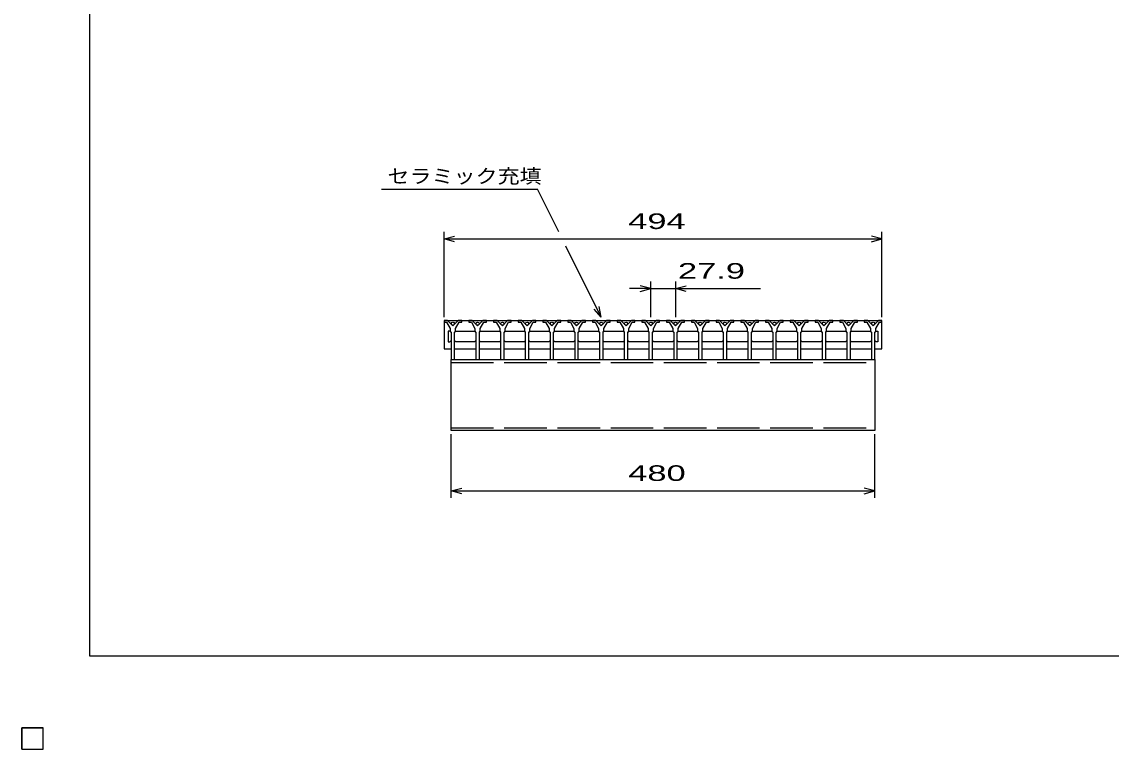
# Model space of a CAD drawing. Units: millimetres, scale not verified. Extents: x -1456 to 1389, y -1026 to 839.
# Drawn here: x -1456 to -227, y -1026 to -206 of the extents above; entities that cross this region are included whole.
import ezdxf
from ezdxf.enums import TextEntityAlignment as Align

# ---------------------------------------------------------------- set-up
doc = ezdxf.new("R2010")
doc.units = ezdxf.units.MM
doc.header["$LTSCALE"] = 8
doc.linetypes.add('DASHED', pattern=[7.5, 6, -1.5])
for name, color, linetype, lineweight in [('CADPAC_LAYER_0000', 150, 'Continuous', 25), ('CADPAC_LAYER_0016', 3, 'Continuous', 25), ('CADPAC_LAYER_0022', 2, 'Continuous', 25)]:
    doc.layers.add(name, color=color, linetype=linetype, lineweight=lineweight)
doc.styles.add('ベクトル', font='')
doc.styles.get('ベクトル').set_extended_font_data('ベクトル')

msp = doc.modelspace()

# ---------------------------------------------------------------- linework, layer by layer
at = {"layer": 'CADPAC_LAYER_0000'}
for p, q in [((-1379.2, -921.2), (-1379.2, 838.8)), ((1388.8, -921.2), (-1379.2, -921.2))]:
    msp.add_line(p, q, dxfattribs=at)
at = {"layer": 'CADPAC_LAYER_0016'}
for p, q in [((-979.8, -542.7), (-979.8, -544.7)), ((-975.8, -542.7), (-979.8, -542.7)), ((-979.8, -542.7), (-485.8, -542.7)), ((-979.8, -542.7), (-979.8, -574.7)), ((-979.8, -544.7), (-976.8, -544.7)), ((-976.8, -544.7), (-972.8, -551.7)), ((-969.8, -548.7), (-975.8, -542.7)), ((-972.8, -551.7), (-972.8, -554.7)), ((-963.8, -542.7), (-969.8, -548.7)), ((-966.8, -551.7), (-962.8, -544.7)), ((-966.8, -554.7), (-966.8, -551.7)), ((-959.8, -542.7), (-963.8, -542.7)), ((-962.8, -544.7), (-959.8, -544.7)), ((-959.8, -544.7), (-959.8, -542.7)), ((-951.9, -542.7), (-951.9, -544.7)), ((-947.9, -542.7), (-951.9, -542.7)), ((-951.9, -544.7), (-948.9, -544.7)), ((-948.9, -544.7), (-944.9, -551.7)), ((-941.9, -548.7), (-947.9, -542.7)), ((-944.9, -551.7), (-944.9, -554.7)), ((-935.9, -542.7), (-941.9, -548.7)), ((-938.9, -551.7), (-934.9, -544.7)), ((-938.9, -554.7), (-938.9, -551.7)), ((-931.9, -542.7), (-935.9, -542.7)), ((-934.9, -544.7), (-931.9, -544.7)), ((-931.9, -544.7), (-931.9, -542.7)), ((-924, -542.7), (-924, -544.7)), ((-920, -542.7), (-924, -542.7)), ((-924, -544.7), (-921, -544.7)), ((-921, -544.7), (-917, -551.7)), ((-914, -548.7), (-920, -542.7)), ((-917, -551.7), (-917, -554.7)), ((-908, -542.7), (-914, -548.7)), ((-911, -551.7), (-907, -544.7)), ((-911, -554.7), (-911, -551.7)), ((-904, -542.7), (-908, -542.7)), ((-907, -544.7), (-904, -544.7)), ((-904, -544.7), (-904, -542.7)), ((-896.1, -542.7), (-896.1, -544.7)), ((-892.1, -542.7), (-896.1, -542.7)), ((-896.1, -544.7), (-893.1, -544.7)), ((-893.1, -544.7), (-889.1, -551.7)), ((-886.1, -548.7), (-892.1, -542.7)), ((-889.1, -551.7), (-889.1, -554.7)), ((-880.1, -542.7), (-886.1, -548.7)), ((-883.1, -551.7), (-879.1, -544.7)), ((-883.1, -554.7), (-883.1, -551.7)), ((-876.1, -542.7), (-880.1, -542.7)), ((-879.1, -544.7), (-876.1, -544.7)), ((-876.1, -544.7), (-876.1, -542.7)), ((-868.2, -542.7), (-868.2, -544.7)), ((-864.2, -542.7), (-868.2, -542.7)), ((-868.2, -544.7), (-865.2, -544.7)), ((-865.2, -544.7), (-861.2, -551.7)), ((-858.2, -548.7), (-864.2, -542.7)), ((-861.2, -551.7), (-861.2, -554.7)), ((-852.2, -542.7), (-858.2, -548.7)), ((-855.2, -551.7), (-851.2, -544.7)), ((-855.2, -554.7), (-855.2, -551.7)), ((-848.2, -542.7), (-852.2, -542.7)), ((-851.2, -544.7), (-848.2, -544.7)), ((-848.2, -544.7), (-848.2, -542.7)), ((-840.3, -542.7), (-840.3, -544.7)), ((-836.3, -542.7), (-840.3, -542.7)), ((-840.3, -544.7), (-837.3, -544.7)), ((-837.3, -544.7), (-833.3, -551.7)), ((-830.3, -548.7), (-836.3, -542.7)), ((-833.3, -551.7), (-833.3, -554.7)), ((-824.3, -542.7), (-830.3, -548.7)), ((-827.3, -551.7), (-823.3, -544.7)), ((-827.3, -554.7), (-827.3, -551.7)), ((-820.3, -542.7), (-824.3, -542.7)), ((-823.3, -544.7), (-820.3, -544.7)), ((-820.3, -544.7), (-820.3, -542.7)), ((-812.4, -542.7), (-812.4, -544.7)), ((-808.4, -542.7), (-812.4, -542.7)), ((-812.4, -544.7), (-809.4, -544.7)), ((-809.4, -544.7), (-805.4, -551.7)), ((-802.4, -548.7), (-808.4, -542.7)), ((-805.4, -551.7), (-805.4, -554.7)), ((-796.4, -542.7), (-802.4, -548.7)), ((-799.4, -551.7), (-795.4, -544.7)), ((-799.4, -554.7), (-799.4, -551.7)), ((-792.4, -542.7), (-796.4, -542.7)), ((-795.4, -544.7), (-792.4, -544.7)), ((-792.4, -544.7), (-792.4, -542.7)), ((-784.5, -542.7), (-784.5, -544.7)), ((-780.5, -542.7), (-784.5, -542.7)), ((-784.5, -544.7), (-781.5, -544.7)), ((-781.5, -544.7), (-777.5, -551.7)), ((-774.5, -548.7), (-780.5, -542.7)), ((-777.5, -551.7), (-777.5, -554.7)), ((-768.5, -542.7), (-774.5, -548.7)), ((-771.5, -551.7), (-767.5, -544.7)), ((-771.5, -554.7), (-771.5, -551.7)), ((-764.5, -542.7), (-768.5, -542.7)), ((-767.5, -544.7), (-764.5, -544.7)), ((-764.5, -544.7), (-764.5, -542.7)), ((-756.6, -542.7), (-756.6, -544.7)), ((-752.6, -542.7), (-756.6, -542.7)), ((-756.6, -544.7), (-753.6, -544.7)), ((-753.6, -544.7), (-749.6, -551.7)), ((-746.6, -548.7), (-752.6, -542.7)), ((-749.6, -551.7), (-749.6, -554.7)), ((-740.6, -542.7), (-746.6, -548.7)), ((-743.6, -551.7), (-739.6, -544.7)), ((-743.6, -554.7), (-743.6, -551.7)), ((-736.6, -542.7), (-740.6, -542.7)), ((-739.6, -544.7), (-736.6, -544.7)), ((-736.6, -544.7), (-736.6, -542.7)), ((-728.7, -542.7), (-728.7, -544.7)), ((-724.7, -542.7), (-728.7, -542.7)), ((-728.7, -544.7), (-725.7, -544.7)), ((-725.7, -544.7), (-721.7, -551.7)), ((-718.7, -548.7), (-724.7, -542.7)), ((-721.7, -551.7), (-721.7, -554.7)), ((-712.7, -542.7), (-718.7, -548.7)), ((-715.7, -551.7), (-711.7, -544.7)), ((-715.7, -554.7), (-715.7, -551.7)), ((-708.7, -542.7), (-712.7, -542.7)), ((-711.7, -544.7), (-708.7, -544.7)), ((-708.7, -544.7), (-708.7, -542.7)), ((-700.8, -542.7), (-700.8, -544.7)), ((-696.8, -542.7), (-700.8, -542.7)), ((-700.8, -544.7), (-697.8, -544.7)), ((-697.8, -544.7), (-693.8, -551.7)), ((-690.8, -548.7), (-696.8, -542.7)), ((-693.8, -551.7), (-693.8, -554.7)), ((-684.8, -542.7), (-690.8, -548.7)), ((-687.8, -551.7), (-683.8, -544.7)), ((-687.8, -554.7), (-687.8, -551.7)), ((-680.8, -542.7), (-684.8, -542.7)), ((-683.8, -544.7), (-680.8, -544.7)), ((-680.8, -544.7), (-680.8, -542.7)), ((-672.9, -542.7), (-672.9, -544.7)), ((-668.9, -542.7), (-672.9, -542.7)), ((-672.9, -544.7), (-669.9, -544.7)), ((-669.9, -544.7), (-665.9, -551.7)), ((-662.9, -548.7), (-668.9, -542.7)), ((-665.9, -551.7), (-665.9, -554.7)), ((-656.9, -542.7), (-662.9, -548.7)), ((-659.9, -551.7), (-655.9, -544.7)), ((-659.9, -554.7), (-659.9, -551.7)), ((-652.9, -542.7), (-656.9, -542.7)), ((-655.9, -544.7), (-652.9, -544.7)), ((-652.9, -544.7), (-652.9, -542.7)), ((-645, -542.7), (-645, -544.7)), ((-641, -542.7), (-645, -542.7)), ((-645, -544.7), (-642, -544.7)), ((-642, -544.7), (-638, -551.7)), ((-635, -548.7), (-641, -542.7)), ((-638, -551.7), (-638, -554.7)), ((-629, -542.7), (-635, -548.7)), ((-632, -551.7), (-628, -544.7)), ((-632, -554.7), (-632, -551.7)), ((-625, -542.7), (-629, -542.7)), ((-628, -544.7), (-625, -544.7)), ((-625, -544.7), (-625, -542.7)), ((-617.1, -542.7), (-617.1, -544.7)), ((-613.1, -542.7), (-617.1, -542.7)), ((-617.1, -544.7), (-614.1, -544.7)), ((-614.1, -544.7), (-610.1, -551.7)), ((-607.1, -548.7), (-613.1, -542.7)), ((-610.1, -551.7), (-610.1, -554.7)), ((-601.1, -542.7), (-607.1, -548.7)), ((-604.1, -551.7), (-600.1, -544.7)), ((-604.1, -554.7), (-604.1, -551.7)), ((-597.1, -542.7), (-601.1, -542.7)), ((-600.1, -544.7), (-597.1, -544.7)), ((-597.1, -544.7), (-597.1, -542.7)), ((-589.2, -542.7), (-589.2, -544.7)), ((-585.2, -542.7), (-589.2, -542.7)), ((-589.2, -544.7), (-586.2, -544.7)), ((-586.2, -544.7), (-582.2, -551.7)), ((-579.2, -548.7), (-585.2, -542.7)), ((-582.2, -551.7), (-582.2, -554.7)), ((-573.2, -542.7), (-579.2, -548.7)), ((-576.2, -551.7), (-572.2, -544.7)), ((-576.2, -554.7), (-576.2, -551.7)), ((-569.2, -542.7), (-573.2, -542.7)), ((-572.2, -544.7), (-569.2, -544.7)), ((-569.2, -544.7), (-569.2, -542.7)), ((-561.3, -542.7), (-561.3, -544.7)), ((-557.3, -542.7), (-561.3, -542.7)), ((-561.3, -544.7), (-558.3, -544.7)), ((-558.3, -544.7), (-554.3, -551.7)), ((-551.3, -548.7), (-557.3, -542.7)), ((-554.3, -551.7), (-554.3, -554.7)), ((-545.3, -542.7), (-551.3, -548.7)), ((-548.3, -551.7), (-544.3, -544.7)), ((-548.3, -554.7), (-548.3, -551.7)), ((-541.3, -542.7), (-545.3, -542.7)), ((-544.3, -544.7), (-541.3, -544.7)), ((-541.3, -544.7), (-541.3, -542.7)), ((-533.4, -542.7), (-533.4, -544.7)), ((-529.4, -542.7), (-533.4, -542.7)), ((-533.4, -544.7), (-530.4, -544.7)), ((-530.4, -544.7), (-526.4, -551.7)), ((-523.4, -548.7), (-529.4, -542.7)), ((-526.4, -551.7), (-526.4, -554.7)), ((-517.4, -542.7), (-523.4, -548.7)), ((-520.4, -551.7), (-516.4, -544.7)), ((-520.4, -554.7), (-520.4, -551.7)), ((-513.4, -542.7), (-517.4, -542.7)), ((-516.4, -544.7), (-513.4, -544.7)), ((-513.4, -544.7), (-513.4, -542.7)), ((-505.8, -542.7), (-505.8, -544.7)), ((-501.8, -542.7), (-505.8, -542.7)), ((-505.8, -544.7), (-502.8, -544.7)), ((-502.8, -544.7), (-498.8, -551.7)), ((-495.8, -548.7), (-501.8, -542.7)), ((-498.8, -551.7), (-498.8, -554.7)), ((-489.8, -542.7), (-495.8, -548.7)), ((-492.8, -551.7), (-488.8, -544.7)), ((-492.8, -554.7), (-492.8, -551.7)), ((-485.8, -542.7), (-489.8, -542.7)), ((-488.8, -544.7), (-485.8, -544.7)), ((-485.8, -544.7), (-485.8, -542.7)), ((-485.8, -574.7), (-485.8, -542.7)), ((-973.05, -554.7), (-975.05, -554.7)), ((-975.05, -554.7), (-975.05, -566.7)), ((-972.05, -555.7), (-973.05, -554.7)), ((-972.8, -554.7), (-971.8, -555.7)), ((-971.8, -555.7), (-971.8, -586.7)), ((-967.8, -555.7), (-966.8, -554.7)), ((-967.8, -586.7), (-967.8, -555.7)), ((-967.55, -555.7), (-966.55, -554.7)), ((-966.55, -554.7), (-945.15, -554.7)), ((-945.15, -554.7), (-944.15, -555.7)), ((-944.9, -554.7), (-943.9, -555.7)), ((-943.9, -555.7), (-943.9, -586.7)), ((-939.9, -555.7), (-938.9, -554.7)), ((-939.9, -586.7), (-939.9, -555.7)), ((-939.65, -555.7), (-938.65, -554.7)), ((-938.65, -554.7), (-917.25, -554.7)), ((-917.25, -554.7), (-916.25, -555.7)), ((-917, -554.7), (-916, -555.7)), ((-916, -555.7), (-916, -586.7)), ((-912, -555.7), (-911, -554.7)), ((-912, -586.7), (-912, -555.7)), ((-911.75, -555.7), (-910.75, -554.7)), ((-910.75, -554.7), (-889.35, -554.7)), ((-889.35, -554.7), (-888.35, -555.7)), ((-889.1, -554.7), (-888.1, -555.7)), ((-888.1, -555.7), (-888.1, -586.7)), ((-884.1, -555.7), (-883.1, -554.7)), ((-884.1, -586.7), (-884.1, -555.7)), ((-883.85, -555.7), (-882.85, -554.7)), ((-882.85, -554.7), (-861.45, -554.7)), ((-861.45, -554.7), (-860.45, -555.7)), ((-861.2, -554.7), (-860.2, -555.7)), ((-860.2, -555.7), (-860.2, -586.7)), ((-856.2, -555.7), (-855.2, -554.7)), ((-856.2, -586.7), (-856.2, -555.7)), ((-855.95, -555.7), (-854.95, -554.7)), ((-854.95, -554.7), (-833.55, -554.7)), ((-833.55, -554.7), (-832.55, -555.7)), ((-833.3, -554.7), (-832.3, -555.7)), ((-832.3, -555.7), (-832.3, -586.7)), ((-828.3, -555.7), (-827.3, -554.7)), ((-828.3, -586.7), (-828.3, -555.7)), ((-828.05, -555.7), (-827.05, -554.7)), ((-827.05, -554.7), (-805.65, -554.7)), ((-805.65, -554.7), (-804.65, -555.7)), ((-805.4, -554.7), (-804.4, -555.7)), ((-804.4, -555.7), (-804.4, -586.7)), ((-800.4, -555.7), (-799.4, -554.7)), ((-800.4, -586.7), (-800.4, -555.7)), ((-800.15, -555.7), (-799.15, -554.7)), ((-799.15, -554.7), (-777.75, -554.7)), ((-777.75, -554.7), (-776.75, -555.7)), ((-777.5, -554.7), (-776.5, -555.7)), ((-776.5, -555.7), (-776.5, -586.7)), ((-772.5, -555.7), (-771.5, -554.7)), ((-772.5, -586.7), (-772.5, -555.7)), ((-772.25, -555.7), (-771.25, -554.7)), ((-771.25, -554.7), (-749.85, -554.7)), ((-749.85, -554.7), (-748.85, -555.7)), ((-749.6, -554.7), (-748.6, -555.7)), ((-748.6, -555.7), (-748.6, -586.7)), ((-744.6, -555.7), (-743.6, -554.7)), ((-744.6, -586.7), (-744.6, -555.7)), ((-744.35, -555.7), (-743.35, -554.7)), ((-743.35, -554.7), (-721.95, -554.7)), ((-721.95, -554.7), (-720.95, -555.7)), ((-721.7, -554.7), (-720.7, -555.7)), ((-720.7, -555.7), (-720.7, -586.7)), ((-716.7, -555.7), (-715.7, -554.7)), ((-716.7, -586.7), (-716.7, -555.7)), ((-716.45, -555.7), (-715.45, -554.7)), ((-715.45, -554.7), (-694.05, -554.7)), ((-694.05, -554.7), (-693.05, -555.7)), ((-693.8, -554.7), (-692.8, -555.7)), ((-692.8, -555.7), (-692.8, -586.7)), ((-688.8, -555.7), (-687.8, -554.7)), ((-688.8, -586.7), (-688.8, -555.7)), ((-688.55, -555.7), (-687.55, -554.7)), ((-687.55, -554.7), (-666.15, -554.7)), ((-666.15, -554.7), (-665.15, -555.7)), ((-665.9, -554.7), (-664.9, -555.7)), ((-664.9, -555.7), (-664.9, -586.7)), ((-660.9, -555.7), (-659.9, -554.7)), ((-660.9, -586.7), (-660.9, -555.7)), ((-660.65, -555.7), (-659.65, -554.7)), ((-659.65, -554.7), (-638.25, -554.7)), ((-638.25, -554.7), (-637.25, -555.7)), ((-638, -554.7), (-637, -555.7)), ((-637, -555.7), (-637, -586.7)), ((-633, -555.7), (-632, -554.7)), ((-633, -586.7), (-633, -555.7)), ((-632.75, -555.7), (-631.75, -554.7)), ((-631.75, -554.7), (-610.35, -554.7)), ((-610.35, -554.7), (-609.35, -555.7)), ((-610.1, -554.7), (-609.1, -555.7)), ((-609.1, -555.7), (-609.1, -586.7)), ((-605.1, -555.7), (-604.1, -554.7)), ((-605.1, -586.7), (-605.1, -555.7)), ((-604.85, -555.7), (-603.85, -554.7)), ((-603.85, -554.7), (-582.45, -554.7)), ((-582.45, -554.7), (-581.45, -555.7)), ((-582.2, -554.7), (-581.2, -555.7)), ((-581.2, -555.7), (-581.2, -586.7)), ((-577.2, -555.7), (-576.2, -554.7)), ((-577.2, -586.7), (-577.2, -555.7)), ((-576.95, -555.7), (-575.95, -554.7)), ((-575.95, -554.7), (-554.55, -554.7)), ((-554.55, -554.7), (-553.55, -555.7)), ((-554.3, -554.7), (-553.3, -555.7)), ((-553.3, -555.7), (-553.3, -586.7)), ((-549.3, -555.7), (-548.3, -554.7)), ((-549.3, -586.7), (-549.3, -555.7)), ((-549.05, -555.7), (-548.05, -554.7)), ((-548.05, -554.7), (-526.65, -554.7)), ((-526.65, -554.7), (-525.65, -555.7)), ((-526.4, -554.7), (-525.4, -555.7)), ((-525.4, -555.7), (-525.4, -586.7)), ((-521.4, -555.7), (-520.4, -554.7)), ((-521.4, -586.7), (-521.4, -555.7)), ((-521.15, -555.7), (-520.15, -554.7)), ((-520.15, -554.7), (-499.05, -554.7)), ((-499.05, -554.7), (-498.05, -555.7)), ((-498.8, -554.7), (-497.8, -555.7)), ((-497.8, -555.7), (-497.8, -586.7)), ((-493.8, -555.7), (-492.8, -554.7)), ((-493.8, -586.7), (-493.8, -555.7)), ((-493.55, -555.7), (-492.55, -554.7)), ((-492.55, -554.7), (-490.55, -554.7)), ((-490.55, -554.7), (-490.55, -566.7)), ((-979.8, -574.7), (-972.05, -574.7)), ((-975.05, -566.7), (-973.05, -566.7)), ((-973.05, -566.7), (-972.05, -565.7)), ((-966.55, -566.7), (-967.55, -565.7)), ((-967.55, -574.7), (-944.15, -574.7)), ((-945.15, -566.7), (-966.55, -566.7)), ((-944.15, -565.7), (-945.15, -566.7)), ((-938.65, -566.7), (-939.65, -565.7)), ((-939.65, -574.7), (-916.25, -574.7)), ((-917.25, -566.7), (-938.65, -566.7)), ((-916.25, -565.7), (-917.25, -566.7)), ((-910.75, -566.7), (-911.75, -565.7)), ((-911.75, -574.7), (-888.35, -574.7)), ((-889.35, -566.7), (-910.75, -566.7)), ((-888.35, -565.7), (-889.35, -566.7)), ((-882.85, -566.7), (-883.85, -565.7)), ((-883.85, -574.7), (-860.45, -574.7)), ((-861.45, -566.7), (-882.85, -566.7)), ((-860.45, -565.7), (-861.45, -566.7)), ((-854.95, -566.7), (-855.95, -565.7)), ((-855.95, -574.7), (-832.55, -574.7)), ((-833.55, -566.7), (-854.95, -566.7)), ((-832.55, -565.7), (-833.55, -566.7)), ((-827.05, -566.7), (-828.05, -565.7)), ((-828.05, -574.7), (-804.65, -574.7)), ((-805.65, -566.7), (-827.05, -566.7)), ((-804.65, -565.7), (-805.65, -566.7)), ((-799.15, -566.7), (-800.15, -565.7)), ((-800.15, -574.7), (-776.75, -574.7)), ((-777.75, -566.7), (-799.15, -566.7)), ((-776.75, -565.7), (-777.75, -566.7)), ((-771.25, -566.7), (-772.25, -565.7)), ((-772.25, -574.7), (-748.85, -574.7)), ((-749.85, -566.7), (-771.25, -566.7)), ((-748.85, -565.7), (-749.85, -566.7)), ((-743.35, -566.7), (-744.35, -565.7)), ((-744.35, -574.7), (-720.95, -574.7)), ((-721.95, -566.7), (-743.35, -566.7)), ((-720.95, -565.7), (-721.95, -566.7)), ((-715.45, -566.7), (-716.45, -565.7)), ((-716.45, -574.7), (-693.05, -574.7)), ((-694.05, -566.7), (-715.45, -566.7)), ((-693.05, -565.7), (-694.05, -566.7)), ((-687.55, -566.7), (-688.55, -565.7)), ((-688.55, -574.7), (-665.15, -574.7)), ((-666.15, -566.7), (-687.55, -566.7)), ((-665.15, -565.7), (-666.15, -566.7)), ((-659.65, -566.7), (-660.65, -565.7)), ((-660.65, -574.7), (-637.25, -574.7)), ((-638.25, -566.7), (-659.65, -566.7)), ((-637.25, -565.7), (-638.25, -566.7)), ((-631.75, -566.7), (-632.75, -565.7)), ((-632.75, -574.7), (-609.35, -574.7)), ((-610.35, -566.7), (-631.75, -566.7)), ((-609.35, -565.7), (-610.35, -566.7)), ((-603.85, -566.7), (-604.85, -565.7)), ((-604.85, -574.7), (-581.45, -574.7)), ((-582.45, -566.7), (-603.85, -566.7)), ((-581.45, -565.7), (-582.45, -566.7)), ((-575.95, -566.7), (-576.95, -565.7)), ((-576.95, -574.7), (-553.55, -574.7)), ((-554.55, -566.7), (-575.95, -566.7)), ((-553.55, -565.7), (-554.55, -566.7)), ((-548.05, -566.7), (-549.05, -565.7)), ((-549.05, -574.7), (-525.65, -574.7)), ((-526.65, -566.7), (-548.05, -566.7)), ((-525.65, -565.7), (-526.65, -566.7)), ((-520.15, -566.7), (-521.15, -565.7)), ((-521.15, -574.7), (-498.05, -574.7)), ((-499.05, -566.7), (-520.15, -566.7)), ((-498.05, -565.7), (-499.05, -566.7)), ((-492.55, -566.7), (-493.55, -565.7)), ((-493.55, -574.7), (-485.8, -574.7)), ((-490.55, -566.7), (-492.55, -566.7)), ((-971.8, -586.7), (-967.8, -586.7)), ((-971.8, -586.7), (-493.8, -586.7)), ((-971.8, -666.7), (-971.8, -586.7)), ((-943.9, -586.7), (-939.9, -586.7)), ((-916, -586.7), (-912, -586.7)), ((-888.1, -586.7), (-884.1, -586.7)), ((-860.2, -586.7), (-856.2, -586.7)), ((-832.3, -586.7), (-828.3, -586.7)), ((-804.4, -586.7), (-800.4, -586.7)), ((-776.5, -586.7), (-772.5, -586.7)), ((-748.6, -586.7), (-744.6, -586.7)), ((-720.7, -586.7), (-716.7, -586.7)), ((-692.8, -586.7), (-688.8, -586.7)), ((-664.9, -586.7), (-660.9, -586.7)), ((-637, -586.7), (-633, -586.7)), ((-609.1, -586.7), (-605.1, -586.7)), ((-581.2, -586.7), (-577.2, -586.7)), ((-553.3, -586.7), (-549.3, -586.7)), ((-525.4, -586.7), (-521.4, -586.7)), ((-497.8, -586.7), (-493.8, -586.7)), ((-493.8, -586.7), (-493.8, -666.7)), ((-493.8, -666.7), (-971.8, -666.7)), ((-1456, -1002), (-1432, -1002)), ((-1456, -1026), (-1456, -1002)), ((-1456, -1002), (-1432, -1002)), ((-1456, -1026), (-1456, -1002)), ((-1456, -1002), (-1432, -1002)), ((-1456, -1026), (-1456, -1002)), ((-1456, -1002), (-1432, -1002)), ((-1456, -1026), (-1456, -1002)), ((-1456, -1002), (-1432, -1002)), ((-1456, -1026), (-1456, -1002)), ((-1432, -1026), (-1432, -1002)), ((-1432, -1026), (-1432, -1002)), ((-1432, -1026), (-1432, -1002)), ((-1432, -1026), (-1432, -1002)), ((-1432, -1026), (-1432, -1002)), ((-1456, -1026), (-1432, -1026)), ((-1456, -1026), (-1432, -1026)), ((-1456, -1026), (-1432, -1026)), ((-1456, -1026), (-1432, -1026)), ((-1456, -1026), (-1432, -1026))]:
    msp.add_line(p, q, dxfattribs=at)
at = {"layer": 'CADPAC_LAYER_0016', "linetype": 'DASHED'}
for p, q in [((-971.8, -589.9), (-493.8, -589.9)), ((-971.8, -663.5), (-493.8, -663.5))]:
    msp.add_line(p, q, dxfattribs=at)
at = {"layer": 'CADPAC_LAYER_0016'}
for centre in [(-969.8, -546.2), (-941.9, -546.2), (-914, -546.2), (-886.1, -546.2), (-858.2, -546.2), (-830.3, -546.2), (-802.4, -546.2), (-774.5, -546.2), (-746.6, -546.2), (-718.7, -546.2), (-690.8, -546.2), (-662.9, -546.2), (-635, -546.2), (-607.1, -546.2), (-579.2, -546.2), (-551.3, -546.2), (-523.4, -546.2), (-495.8, -546.2)]:
    msp.add_circle(centre, 1.8, dxfattribs=at)
at = {"layer": 'CADPAC_LAYER_0022', "color": 4}
for p, q in [((-1050.4, -394.7), (-874.4, -394.7)), ((-850.4, -442.7), (-874.4, -394.7)), ((-979.8, -538.7), (-979.8, -442.7)), ((-979.8, -450.7), (-967.8, -447.5)), ((-967.8, -453.9), (-979.8, -450.7)), ((-979.8, -450.7), (-485.8, -450.7)), ((-485.8, -450.7), (-497.8, -447.5)), ((-497.8, -453.9), (-485.8, -450.7)), ((-485.8, -538.7), (-485.8, -442.7)), ((-802.4, -538.7), (-842.4, -458.7)), ((-746.6, -506.7), (-758.6, -503.5)), ((-746.6, -538.7), (-746.6, -498.7)), ((-718.7, -498.7), (-718.7, -538.7)), ((-718.7, -506.7), (-706.7, -503.5)), ((-746.6, -506.7), (-770.6, -506.7)), ((-758.6, -509.9), (-746.6, -506.7)), ((-746.6, -506.7), (-718.7, -506.7)), ((-706.7, -509.9), (-718.7, -506.7)), ((-718.7, -506.7), (-622.7, -506.7)), ((-802.4, -538.7), (-804.8, -527.02)), ((-802.4, -538.7), (-810.4, -529.9)), ((-971.8, -742.7), (-971.8, -670.7)), ((-493.8, -742.7), (-493.8, -670.7)), ((-971.8, -734.7), (-959.8, -731.5)), ((-959.8, -737.9), (-971.8, -734.7)), ((-971.8, -734.7), (-493.8, -734.7)), ((-493.8, -734.7), (-505.8, -731.5)), ((-505.8, -737.9), (-493.8, -734.7)), ((-1432, -1002), (-1456, -1002)), ((-1456, -1002), (-1456, -1026)), ((-1432, -1002), (-1456, -1002)), ((-1456, -1002), (-1456, -1026)), ((-1432, -1002), (-1456, -1002)), ((-1456, -1002), (-1456, -1026)), ((-1432, -1026), (-1432, -1002)), ((-1432, -1026), (-1432, -1002)), ((-1432, -1026), (-1432, -1002)), ((-1456, -1026), (-1432, -1026)), ((-1456, -1026), (-1432, -1026)), ((-1456, -1026), (-1432, -1026))]:
    msp.add_line(p, q, dxfattribs=at)
at = {"layer": 'CADPAC_LAYER_0022'}
for p, q in [((-1432, -1002), (-1456, -1002)), ((-1456, -1002), (-1456, -1026)), ((-1432, -1002), (-1456, -1002)), ((-1456, -1002), (-1456, -1026)), ((-1432, -1002), (-1456, -1002)), ((-1456, -1002), (-1456, -1026)), ((-1432, -1026), (-1432, -1002)), ((-1432, -1026), (-1432, -1002)), ((-1432, -1026), (-1432, -1002)), ((-1456, -1026), (-1432, -1026)), ((-1456, -1026), (-1432, -1026)), ((-1456, -1026), (-1432, -1026))]:
    msp.add_line(p, q, dxfattribs=at)

# ---------------------------------------------------------------- texts
at = {"layer": 'CADPAC_LAYER_0022', "style": 'ベクトル'}
for s, height, width, p in [('セラミック充填', 15.84, 1.15, (-1043.6, -379.9)), (' 494 ', 17.6, 1.65, (-782.8, -430.7)), (' 27.9 ', 17.6, 1.65, (-726.7, -486.7)), (' 480 ', 17.6, 1.65, (-782.8, -714.7))]:
    msp.add_text(s, height=height, dxfattribs=dict(at, width=width)).set_placement(p, align=Align.MIDDLE_LEFT)

doc.saveas('drawing.dxf')
